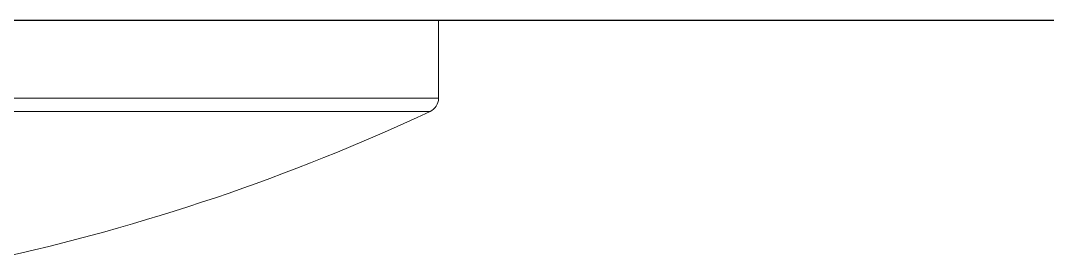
# Model space of a CAD drawing. Header units: millimetres. Extents: x 24958 to 25799, y 1150 to 1745.
# Drawn here: x 25298.67 to 25334.19, y 1500.17 to 1508.41 of the extents above; entities that cross this region are included whole.
import ezdxf

# ---------------------------------------------------------------- set-up
doc = ezdxf.new("R2010")
doc.units = ezdxf.units.MM
doc.layers.add('벽', color=2, linetype='Continuous')

msp = doc.modelspace()

# ---------------------------------------------------------------- linework, layer by layer
at = {"linetype": 'Continuous', "lineweight": 18}
for p in [(25276.967, 1508.414), (25313.126, 1505.732)]:
    msp.add_line(p, (25313.126, 1508.414), dxfattribs=at)
at = {"linetype": 'Continuous', "lineweight": 13}
for p, q in [((25313.126, 1505.732), (25276.967, 1505.732)), ((25312.838, 1505.279), (25277.065, 1505.279))]:
    msp.add_line(p, q, dxfattribs=at)
at = {"linetype": 'Continuous', "lineweight": 18}
for centre, radius, start, end in [((25312.626, 1505.732), 0.5, 295.0583, 0), ((25282.511, 1570.143), 71.604, 282.23731, 295.05826)]:
    msp.add_arc(centre, radius, start, end, dxfattribs=at)
at = {"layer": '벽'}
msp.add_line((25445.208, 1508.414), (25001.708, 1508.414), dxfattribs=at)

doc.saveas('drawing.dxf')
